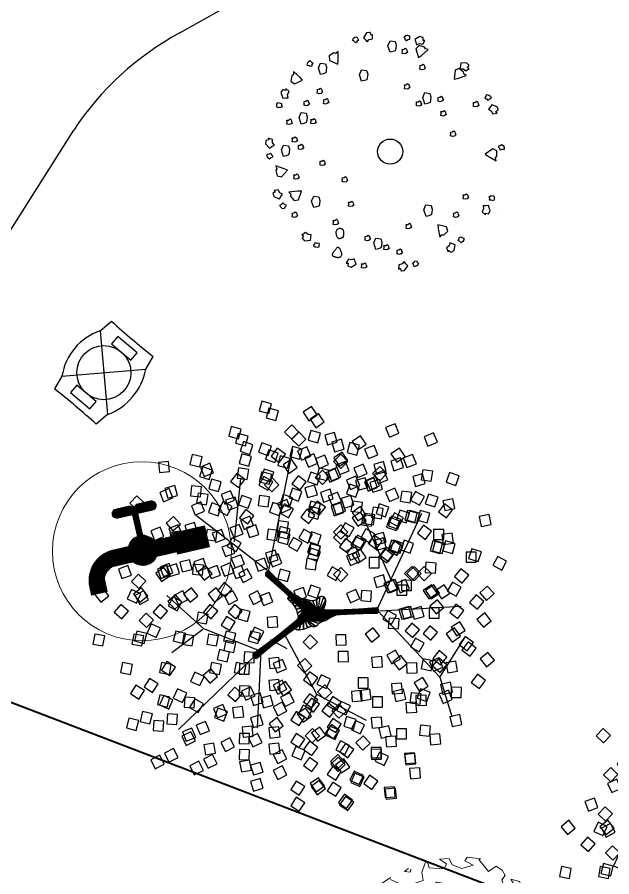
# Model space of a CAD drawing. Extents: x 2080 to 102394, y 2071 to 93424.
# Drawn here: x 76766 to 77126, y 81573 to 82092 of the extents above; entities that cross this region are included whole.
import ezdxf

# ---------------------------------------------------------------- set-up
doc = ezdxf.new("R2010")
doc.units = 0
doc.header["$LTSCALE"] = 20
doc.header["$MEASUREMENT"] = 0
doc.linetypes.add('ACAD_ISO07W100', pattern=[3, 0, -3])
for name, color, linetype in [('ELEC', 11, 'Continuous'), ('proposed tree', 3, 'Continuous'), ('road', 2, 'Continuous')]:
    doc.layers.add(name, color=color, linetype=linetype)
for name, color, linetype, lineweight in [('fence', 13, 'FENCELINE2', 40), ('Mango tree', 96, 'Continuous', 5), ('sappotta', 114, 'Continuous', 5), ('water tap', 160, 'Continuous', 5)]:
    doc.layers.add(name, color=color, linetype=linetype, lineweight=lineweight)
doc.linetypes.add('FENCELINE2', pattern='A,0.25,-0.1,[132,ltypeshp.shx,S=0.1,R=0,X=-0.1,Y=0],-0.1,1', length=1.45)
pattern_1 = [(90, (-364.8170613, -379.7973528), (-0.0046875, 7e-19), [])]
pattern_2 = [(45, (-364.8170613, -379.7973528), (-0.003314563037, 0.003314563037), [])]

# ---------------------------------------------------------------- blocks, each defined once
blk = doc.blocks.new('water tap')
at = {"layer": 'water tap'}
h = blk.add_hatch(dxfattribs=at)
h.set_pattern_fill('ANSI31', color=256, scale=0.0375, angle=45, style=0)
h.set_pattern_definition(pattern_1)
h.paths.add_polyline_path([(0.1617, -0.1802, 1), (0.1617, -0.1121), (0.0581, -0.1121, -0.451748), (0.0069, -0.1121), (-0.0968, -0.1121, 1), (-0.0968, -0.1802), (0.0134, -0.1802, -0.306585), (0.0516, -0.1802)])
h = blk.add_hatch(dxfattribs=at)
h.set_pattern_fill('ANSI31', color=256, scale=0.0375, style=0)
h.set_pattern_definition(pattern_2)
h.paths.add_polyline_path([(0.0512, -0.18, 0.299769), (0.0137, -0.18), (0.0137, -0.3406, -0.087123), (0.0512, -0.3424)])
h = blk.add_hatch(dxfattribs=at)
h.set_pattern_fill('ANSI31', color=256, scale=0.0375, style=0)
h.set_pattern_definition(pattern_2)
h.paths.add_polyline_path([(-0.0658, -0.5129), (-0.0596, -0.5129, 0.503792), (0.1148, -0.5129), (0.2656, -0.5129), (0.2656, -0.3971), (0.1233, -0.3971, 0.598941), (-0.0681, -0.3971), (-0.1816, -0.3971, 0.414214), (-0.4066, -0.6221), (-0.4066, -0.6797), (-0.2908, -0.6797), (-0.2908, -0.5879, -0.245775), (-0.2158, -0.5129)])
h = blk.add_hatch(dxfattribs=at)
h.set_pattern_fill('ANSI31', color=256, scale=0.0375, angle=45, style=0)
h.set_pattern_definition(pattern_1)
h.paths.add_polyline_path([(0.5035, -0.5306), (0.5035, -0.3756), (0.2656, -0.3756), (0.2656, -0.5306)])
at = {"layer": 'water tap', "lineweight": 5}
for p, q in [((-0.0968, -0.1121), (0.0069, -0.1121)), ((0.0069, -0.1121), (-0.0968, -0.1121)), ((0.0581, -0.1121), (0.1617, -0.1121)), ((0.1617, -0.1121), (0.0581, -0.1121)), ((-0.0968, -0.1802), (0.0137, -0.1802)), ((0.0137, -0.1802), (0.0137, -0.3406)), ((0.0512, -0.1802), (0.1617, -0.1802)), ((0.0512, -0.1802), (0.0512, -0.3424)), ((-0.0681, -0.3971), (-0.1816, -0.3971)), ((0.1233, -0.3971), (0.2656, -0.3971)), ((0.2656, -0.3756), (0.5035, -0.3756)), ((0.2656, -0.3756), (0.2656, -0.5306)), ((0.5035, -0.3756), (0.5035, -0.5306)), ((-0.0658, -0.5129), (-0.2158, -0.5129)), ((-0.0596, -0.5129), (-0.0658, -0.5129)), ((0.1148, -0.5129), (0.2656, -0.5129)), ((0.2656, -0.5306), (0.5035, -0.5306)), ((-0.4066, -0.6797), (-0.4066, -0.6221)), ((-0.2908, -0.6797), (-0.2908, -0.5879)), ((-0.4066, -0.6797), (-0.2908, -0.6797))]:
    blk.add_line(p, q, dxfattribs=at)
at = {"layer": 'water tap', "linetype": 'ACAD_ISO07W100', "lineweight": 5, "ltscale": 0.005}
for p, q in [((-0.3734, -0.6797), (-0.4348, -0.7975)), ((-0.3626, -0.6797), (-0.3972, -0.7975)), ((-0.3487, -0.6797), (-0.3487, -0.7929)), ((-0.3348, -0.6797), (-0.3002, -0.7975)), ((-0.324, -0.6797), (-0.2626, -0.7975))]:
    blk.add_line(p, q, dxfattribs=at)
at = {"layer": 'water tap', "color": 80, "lineweight": 5}
blk.add_circle((0.0195, -0.4523), 0.648, dxfattribs=at)
at = {"layer": 'water tap', "lineweight": 5}
for centre, radius, start, end in [((-0.0968, -0.1462), 0.0341, 90, 270), ((0.0325, -0.0895), 0.0341, 221.37808, 318.62192), ((0.1617, -0.1462), 0.0341, 270, 90), ((0.0325, -0.2085), 0.0341, 55.91052, 124.08948), ((0.0276, -0.4483), 0.1085, 28.16175, 151.83825), ((-0.1816, -0.6221), 0.225, 90, 180), ((-0.1816, -0.6221), 0.1144, 107.38359, 162.61641), ((0.0276, -0.4483), 0.1085, 216.5228, 323.4772)]:
    blk.add_arc(centre, radius, start, end, dxfattribs=at)
blk = doc.blocks.new('NEEM')
at = {"layer": 'sappotta', "linetype": 'Continuous'}
for p, q in [((-0.2131, 1.0923), (-0.2421, 1.0068)), ((-0.1911, 1.0989), (-0.2131, 1.0923)), ((-0.177, 1.0484), (-0.1911, 1.0989)), ((0.0031, 1.1323), (-0.083, 1.1274)), ((-0.083, 1.1274), (-0.0227, 1.0834)), ((-0.0227, 1.0834), (-0.0431, 1.0394)), ((0.0298, 1.0769), (0.0031, 1.1323)), ((0.1144, 1.0427), (0.0298, 1.0769)), ((0.2162, 1.072), (0.1144, 1.0427)), ((0.1622, 1.1437), (0.1418, 1.1119)), ((0.1418, 1.1119), (0.2162, 1.072)), ((0.2828, 1.1298), (0.1622, 1.1437)), ((0.2671, 1.1233), (0.2828, 1.1298)), ((0.3509, 1.0158), (0.2671, 1.1233)), ((-0.3588, 1.0435), (-0.3956, 1.0158)), ((-0.3956, 1.0158), (-0.3455, 1.0109)), ((-0.3455, 1.0109), (-0.34, 1.0386)), ((-0.2421, 1.0068), (-0.2303, 0.9351)), ((-0.0431, 1.0394), (-0.177, 1.0484)), ((0.4207, 1.063), (0.3509, 1.0158)), ((0.4731, 1.0296), (0.4207, 1.063)), ((0.5006, 0.9816), (0.4731, 1.0296)), ((-0.517, 0.9628), (-0.6142, 0.9009)), ((-0.5209, 0.9449), (-0.5209, 0.9449)), ((-0.4489, 0.9131), (-0.5209, 0.9449)), ((-0.2303, 0.9351), (-0.3196, 0.9058)), ((-0.1081, 0.9221), (-0.177, 0.8716)), ((-0.0274, 0.9083), (-0.1081, 0.9221)), ((0.4716, 0.9417), (0.5006, 0.9816)), ((0.4825, 0.9083), (0.4716, 0.9417)), ((0.5515, 0.9498), (0.5813, 0.9001)), ((0.6267, 0.9278), (0.5515, 0.9498)), ((0.6541, 0.87), (0.6267, 0.9278)), ((-0.6142, 0.9009), (-0.5891, 0.87)), ((-0.5891, 0.87), (-0.4935, 0.8838)), ((-0.4935, 0.8838), (-0.4489, 0.9131)), ((-0.4152, 0.8838), (-0.459, 0.839)), ((-0.3196, 0.9058), (-0.4152, 0.8838)), ((-0.177, 0.8716), (-0.1394, 0.8089)), ((-0.0345, 0.839), (-0.0274, 0.9083)), ((0.5813, 0.9001), (0.4825, 0.9083)), ((0.6157, 0.8064), (0.6541, 0.87)), ((0.7152, 0.8602), (0.6604, 0.7877)), ((0.7622, 0.8439), (0.7152, 0.8602)), ((0.7826, 0.7787), (0.7622, 0.8439)), ((-0.7489, 0.7739), (-0.7826, 0.7567)), ((-0.7168, 0.7893), (-0.7489, 0.7739)), ((-0.6886, 0.7722), (-0.7168, 0.7893)), ((-0.6384, 0.7576), (-0.6886, 0.7722)), ((-0.5335, 0.7763), (-0.5617, 0.6989)), ((-0.452, 0.7502), (-0.5335, 0.7763)), ((-0.459, 0.839), (-0.3032, 0.8374)), ((-0.3032, 0.8374), (-0.3611, 0.7616)), ((-0.1394, 0.8089), (-0.0674, 0.7796)), ((-0.0674, 0.7796), (-0.0345, 0.839)), ((0.6604, 0.7877), (0.6157, 0.8064)), ((0.7755, 0.7038), (0.7826, 0.7787)), ((-0.8178, 0.6924), (-0.8499, 0.6378)), ((-0.7826, 0.7567), (-0.8304, 0.7291)), ((-0.8304, 0.7291), (-0.8264, 0.7144)), ((-0.8264, 0.7144), (-0.8178, 0.6924)), ((-0.5985, 0.672), (-0.6384, 0.7576)), ((-0.5617, 0.6989), (-0.5985, 0.672)), ((-0.3611, 0.7616), (-0.452, 0.7502)), ((0.8883, 0.7225), (0.7755, 0.7038)), ((0.9236, 0.6785), (0.8883, 0.7225)), ((-0.8922, 0.6126), (-0.9228, 0.5938)), ((-0.8499, 0.6378), (-0.8922, 0.6126)), ((0.9126, 0.5906), (0.9236, 0.6785)), ((-0.9228, 0.5938), (-0.8946, 0.5547)), ((-0.8946, 0.5547), (-0.868, 0.5401)), ((-0.868, 0.5401), (-0.8178, 0.5173)), ((0.9643, 0.5409), (0.9126, 0.5906)), ((0.9338, 0.5002), (0.9643, 0.5409)), ((-0.8178, 0.5173), (-0.752, 0.4399)), ((0.8037, 0.4146), (0.8398, 0.4749)), ((0.8398, 0.4749), (0.9338, 0.5002)), ((0.9424, 0.4708), (0.9165, 0.4374)), ((1.0137, 0.4391), (0.9424, 0.4708)), ((-0.8695, 0.3894), (-0.9079, 0.3723)), ((-0.846, 0.3861), (-0.8695, 0.3894)), ((-0.821, 0.3674), (-0.846, 0.3861)), ((-0.7348, 0.3943), (-0.7567, 0.3609)), ((-0.752, 0.4399), (-0.7348, 0.3943)), ((0.8601, 0.3666), (0.8037, 0.4146)), ((0.9165, 0.4374), (0.904, 0.404)), ((0.904, 0.404), (0.933, 0.378)), ((0.9298, 0.3315), (1.0176, 0.3886)), ((1.0176, 0.3886), (1.0137, 0.4391)), ((-0.9604, 0.3657), (-0.9941, 0.3095)), ((-0.9941, 0.3095), (-0.9612, 0.2745)), ((-0.9345, 0.3454), (-0.9604, 0.3657)), ((-0.9079, 0.3723), (-0.9345, 0.3454)), ((-0.7881, 0.3592), (-0.821, 0.3674)), ((-0.7567, 0.3609), (-0.7881, 0.3592)), ((0.8288, 0.259), (0.8875, 0.3258)), ((0.933, 0.378), (0.8601, 0.3666)), ((0.8875, 0.3258), (0.9298, 0.3315)), ((-0.9612, 0.2745), (-0.9776, 0.2289)), ((0.8382, 0.2623), (0.8288, 0.259)), ((0.9306, 0.2281), (0.8382, 0.2623)), ((1.0254, 0.259), (0.962, 0.2175)), ((0.9964, 0.1597), (1.0254, 0.259)), ((-1.0231, 0.2077), (-1.0622, 0.1825)), ((-1.0622, 0.1825), (-1.0199, 0.1621)), ((-1.0199, 0.1621), (-1.0489, 0.0839)), ((-0.9776, 0.2289), (-1.0231, 0.2077)), ((0.962, 0.2175), (0.9306, 0.2281)), ((1.0458, 0.1287), (0.9964, 0.1597)), ((-1.0489, 0.0839), (-1.0168, 0.0595)), ((1.1092, 0.1491), (1.0458, 0.1287)), ((1.074, 0.0489), (1.1374, 0.114)), ((1.1374, 0.114), (1.1092, 0.1491)), ((-1.0168, 0.0595), (-0.991, -0.0024)), ((0.0196, 0.0407), (-0.0094, 0.0244)), ((-0.0094, 0.0244), (0, 0)), ((0, 0), (0.0141, 0.0114)), ((0.0141, 0.0114), (0.0274, 0.031)), ((1.0286, 0.0106), (1.074, 0.0489)), ((1.074, -0.0472), (1.0286, 0.0106)), ((-1.0481, -0.0619), (-1.0975, -0.0774)), ((-0.991, -0.0024), (-1.0481, -0.0619)), ((1.1288, -0.0472), (1.074, -0.0472)), ((1.0998, -0.1287), (1.1288, -0.0472)), ((-1.0975, -0.0774), (-1.0983, -0.1401)), ((-1.0983, -0.1401), (-1.0442, -0.1727)), ((1.0074, -0.1662), (1.0458, -0.114)), ((1.0458, -0.114), (1.0998, -0.1287)), ((-1.0442, -0.1727), (-1.0066, -0.1849)), ((-1.0066, -0.1849), (-0.9917, -0.2436)), ((-0.9917, -0.2436), (-0.9369, -0.1979)), ((-0.9369, -0.1979), (-0.9298, -0.2134)), ((-0.9298, -0.2134), (-0.9024, -0.3177)), ((1.016, -0.2338), (1.0074, -0.1662)), ((1.11, -0.2427), (1.016, -0.2338)), ((1.0834, -0.3063), (1.1367, -0.2729)), ((1.1367, -0.2729), (1.11, -0.2427)), ((-1.0246, -0.325), (-1.0521, -0.378)), ((-1.0521, -0.378), (-0.9816, -0.4708)), ((-0.9526, -0.3364), (-1.0246, -0.325)), ((-0.9024, -0.3177), (-0.9526, -0.3364)), ((-0.8484, -0.4114), (-0.8374, -0.3552)), ((-0.8374, -0.3552), (-0.8029, -0.3828)), ((0.9917, -0.4105), (1.0043, -0.3495)), ((1.0043, -0.3495), (1.045, -0.3112)), ((1.045, -0.3112), (1.0834, -0.3063)), ((-0.9103, -0.5156), (-0.8883, -0.4456)), ((-0.8883, -0.4456), (-0.8484, -0.4114)), ((-0.8029, -0.4521), (-0.8531, -0.5759)), ((-0.8029, -0.3828), (-0.8029, -0.4521)), ((1.0662, -0.4431), (0.9917, -0.4105)), ((1.0615, -0.4839), (1.0662, -0.4431)), ((-0.9816, -0.4708), (-0.9103, -0.5156)), ((0.9432, -0.5653), (1.0317, -0.5026)), ((1.0317, -0.5026), (1.0615, -0.4839)), ((-0.8531, -0.5759), (-0.7967, -0.6191)), ((0.8264, -0.5914), (0.9432, -0.5653)), ((0.8868, -0.7038), (0.8264, -0.5914)), ((-0.7661, -0.668), (-0.8445, -0.7103)), ((-0.7967, -0.6191), (-0.7661, -0.668)), ((-0.8445, -0.7103), (-0.8523, -0.7698)), ((0.7512, -0.7967), (0.7975, -0.747)), ((0.7975, -0.747), (0.8868, -0.7038)), ((-0.8523, -0.7698), (-0.7575, -0.8382)), ((-0.7575, -0.8382), (-0.6753, -0.9123)), ((-0.676, -0.8358), (-0.6486, -0.791)), ((-0.6753, -0.9123), (-0.676, -0.8358)), ((-0.6486, -0.791), (-0.582, -0.8203)), ((-0.582, -0.8203), (-0.5343, -0.8806)), ((0.68, -0.8667), (0.8343, -0.8276)), ((0.8343, -0.8276), (0.7512, -0.7967)), ((-0.5343, -0.8806), (-0.5538, -1.0247)), ((-0.4011, -0.9547), (-0.3016, -0.9074)), ((-0.3016, -0.9074), (-0.2859, -0.9262)), ((0.3267, -0.9319), (0.3909, -0.8789)), ((0.3909, -0.8789), (0.423, -0.8968)), ((0.423, -0.8968), (0.47, -0.8602)), ((0.47, -0.8602), (0.5429, -0.896)), ((0.5429, -0.896), (0.6518, -0.8708)), ((0.6518, -0.8708), (0.68, -0.8667)), ((-0.4857, -1.015), (-0.4128, -0.9881)), ((-0.4128, -0.9881), (-0.4011, -0.9547)), ((-0.2859, -0.9262), (-0.1966, -0.9856)), ((-0.1966, -0.9856), (-0.1575, -0.9685)), ((-0.1575, -0.9685), (-0.0783, -1.0492)), ((-0.0783, -1.0492), (-0.0063, -0.9604)), ((-0.0063, -0.9604), (0.0063, -1.0174)), ((0.2867, -0.9824), (0.3267, -0.9319)), ((0.3235, -1.0459), (0.2867, -0.9824)), ((-0.5538, -1.0247), (-0.4857, -1.015)), ((0.0063, -1.0174), (0.1394, -1.0255)), ((0.1394, -1.0255), (0.2358, -1.1152)), ((0.3141, -1.0964), (0.3235, -1.0459)), ((0.2358, -1.1152), (0.3141, -1.0964))]:
    blk.add_line(p, q, dxfattribs=at)
blk = doc.blocks.new('3DLF-S')
at = {"color": 3}
blk.add_3dface([(0, 0), (-4, -4, -4), (0, -8, -8), (4, -4, -4)], dxfattribs=at)
blk = doc.blocks.new('3DLFS-S')
at = {"color": 92}
for p, rotation in [((-7.25, 0.25, 10.5), 338.5232090204596), ((11.5, -2.25, 8.5), 25.76932762433872), ((-21.75, -8.25, -0.46), 330.9453959009229), ((28, -11.58, 2.5), 29.93151184050779), ((-11.25, -21.75), 349.3803447238449), ((11, -25.71, 1), 29.93151184050779)]:
    blk.add_blockref('3DLF-S', p, dxfattribs=dict(at, rotation=rotation))
blk.add_blockref('3DLF-S', (-1.75, -11.41, 4.75), dxfattribs=at)
blk = doc.blocks.new('T48')
at = {"color": 10, "extrusion": (6.99446e-33, -1, -1.83772e-16)}
for p, q in [((-0.0984, 0.0995, 0.6032), (-0.0413, 0.3873, 0.7588)), ((-0.1789, 0.1693, 0.6646), (-0.164, 0.3196, 0.8033)), ((-0.0984, 0.0995, 0.5958), (-0.2688, 0.2307, 0.725)), ((0.1651, 0.0063, 0.4593), (0.3567, 0.0169, 0.5895))]:
    blk.add_line(p, q, dxfattribs=at)
at = {"color": 10}
for p, q in [((0.1916, 0.0783, 0.5027), (0.1238, 0.2318, 0.5027)), ((0.1566, 0.0063, 0.4614), (0.2635, 0.2371, 0.6022)), ((-0.2519, -0.036, 0.508), (-0.3387, 0.0423, 0.5387)), ((0.1598, 0.0063, 0.4614), (0.3059, -0.1503, 0.6022)), ((-0.254, -0.0381, 0.5122), (-0.3271, -0.0931, 0.6011)), ((-0.12, -0.0885, 0.417), (-0.2519, -0.036, 0.508)), ((-0.0624, -0.0466, 0.3387), (0.0148, -0.1905, 0.3598)), ((0.3059, -0.1503, 0.6022), (0.3641, -0.0582, 0.653)), ((-0.1168, -0.0885, 0.417), (-0.1253, -0.2699, 0.5122)), ((-0.3111, -0.2741, 0.6445), (-0.1333, -0.1027, 0.4233)), ((0.3059, -0.1503, 0.6022), (0.3344, -0.2434, 0.6382)), ((0.0148, -0.1905, 0.3598), (0.0011, -0.2275, 0.4117)), ((0.0148, -0.1905, 0.3598), (0.1323, -0.2519, 0.3598))]:
    blk.add_line(p, q, dxfattribs=at)
at = {"color": 10, "extrusion": (1, 0, 0)}
blk.add_line((-0.0544, -0.0836, 0.4307), (-0.0929, -0.0624, 0.6985), dxfattribs=at)
at = {"color": 10}
blk.add_lwpolyline([(0.0317, 0.0392, -0.117832), (0.0349, 0.0351, -0.109862), (0.036, 0.0296, -0.036437), (0.0354, 0.0234, -0.034184), (0.0339, 0.0169, -0.070317), (0.0317, 0.0123, 0.121404), (0.0307, 0.0095, 0.105675), (0.0309, 0.0078, 0.10563), (0.0317, 0.0063, 0.11787), (0.034, 0.0048, 0.050289), (0.0402, 0.0032, 0.018663), (0.0459, 0.0025, 0.01497), (0.0529, 0.0021, 0.087147), (0.0578, 0.0029, -0.118281), (0.0614, 0.0032, -0.325615), (0.0642, 0.0004, -0.326103), (0.0624, -0.0032, -0.032273), (0.0591, -0.0046, 0.027106), (0.055, -0.0063, 0.002318), (0.0467, -0.0105, 0.008478), (0.0444, -0.0116, 0.036344), (0.042, -0.0132, -0.022039), (0.0381, -0.0159, -0.092744), (0.0318, -0.0183, 0.069203), (0.0233, -0.0212, 0.147866), (0.0177, -0.0264, -0.172152), (0.0127, -0.0307, -0.132721), (0.0065, -0.0313, 0.108842), (-0.0011, -0.0317, 0.053805), (-0.0066, -0.0339, -0.040641), (-0.0138, -0.037, -0.081395), (-0.0294, -0.0396, -0.221332), (-0.0349, -0.037, -0.079922), (-0.0366, -0.0342, -0.108313), (-0.037, -0.0317, -0.048517), (-0.0366, -0.0289, -0.02389), (-0.0349, -0.0233, -0.137674), (-0.0294, -0.0155, 0.264867), (-0.0275, -0.0106, 0.017693), (-0.028, -0.0077, 0.00755), (-0.0296, -0.0011, 0.004346), (-0.0318, 0.0072, 0.010497), (-0.0328, 0.0106, 0.070056), (-0.0345, 0.0141, 0.023562), (-0.0413, 0.0233, 0.090241), (-0.0474, 0.0285, -0.118501), (-0.0519, 0.0328, -0.08154), (-0.0529, 0.0353, -0.126697), (-0.0529, 0.037, -0.215241), (-0.0518, 0.0384, -0.116434), (-0.0487, 0.0392, -0.22855), (-0.0456, 0.0377, 0.214017), (-0.0423, 0.036, 0.07524), (-0.0392, 0.0363, 0.190759), (-0.0381, 0.037, 0.274563), (-0.038, 0.0385, -0.2385), (-0.0381, 0.0402, -0.087445), (-0.0371, 0.0416, -0.110244), (-0.036, 0.0423, -0.136741), (-0.0342, 0.0425, -0.06456), (-0.0307, 0.0413, -0.144236), (-0.0272, 0.038, 0.201708), (-0.0243, 0.036, 0.026586), (-0.0197, 0.0351, -0.015616), (-0.0116, 0.0339, -0.012911), (-0.0034, 0.0321, 0.016293), (0.0032, 0.0307, 0.100723), (0.0087, 0.0308, 0.063874), (0.0169, 0.0339, 0.158892), (0.0202, 0.0372, -0.171356), (0.0233, 0.0402, -0.140353), (0.0277, 0.0409, -0.14068)], format="xyb", close=True, dxfattribs=at)
blk.add_circle((0, 0, 0.0593), 0.0169, dxfattribs=at)
at = {"color": 10, "extrusion": (0.668965, 4.71754e-17, 0.743294)}
blk.add_circle((0.0067, 0.1929, 0.4486), 0.00635, dxfattribs=at)
at = {"color": 92, "xscale": 0.00423333291, "yscale": 0.00423333291, "zscale": 0.00423333291}
for p, rotation in [((-0.0512, 0.3634, 0.4773), 180), ((-0.0347, 0.3469, 0.5778), 180), ((0.2193, 0.2927, 0.6911), 127.0355451173859), ((-0.1257, 0.2737, 0.7715), 217.0355451173859), ((0.1697, 0.2419, 0.5345), 127.0355451173859), ((-0.2751, 0.2492, 0.5313), 241.10908773184), ((0.0646, 0.2942, 0.7715), 180), ((0.0532, 0.2187, 0.4392), 127.0355451173859), ((0.1019, 0.2041, 0.7334), 127.0355451173859), ((0.1566, 0.2654, 0.6181), 180), ((-0.2217, 0.214, 0.6223), 217.0355451173859), ((-0.0766, 0.2087, 0.5239), 217.0355451173859), ((0.0212, 0.2561, 0.581), 180), ((0.0782, 0.1863, 0.8901), 127.0355451173859), ((0.0824, 0.1895, 0.3736), 127.0355451173859), ((-0.0983, 0.239, 0.6773), 180), ((-0.0313, 0.1487, 0.9155), 217.0355451173859), ((-0.2004, 0.1285, 0.6773), 217.0355451173859), ((-0.056, 0.1294, 0.5408), 217.0355451173859), ((0.3278, 0.115, 0.6159), 116.7371100578059), ((0.0646, 0.127, 0.8805), 180), ((0.0356, 0.06, 0.8699), 217.0355451173859), ((0.0646, 0.1143, 0.3831), 180), ((0.1746, 0.1016, 0.8901), 90), ((0.1799, 0.1016, 0.3736), 90), ((0.2043, 0.1016, 0.7334), 90), ((-0.2706, 0.0643, 0.3937), 241.10908773184), ((0.2753, 0.0475, 0.4286), 105.1767250495332), ((-0.2856, 0.0738, 0.6742), 260.280514680602), ((-0.1363, 0.0536, 0.6773), 274.426310174705), ((0.0646, 0.0265, 0.8699), 180), ((0.1228, -0.0191, 0.6773), 105.1767250495332), ((-0.3807, 0.0017, 0.5165), 274.426310174705), ((-0.2887, 0.0017, 0.8181), 274.426310174705), ((-0.1701, 0.0017, 0.454), 274.426310174705), ((-0.1119, 0.0017, 0.9165), 274.426310174705), ((0.188, -0.0842, 0.6551), 105.1767250495332), ((0.24, -0.0892, 0.7673), 68.14117993214732), ((0.2855, -0.0824, 0.5175), 54.73338241883649), ((-0.0904, -0.066, 0.9165), 311.4618552920909), ((0.0168, -0.0972, 0.8329), 19.52835435071045), ((0.2622, -0.1654, 0.5673), 68.14117993214732), ((-0.2315, -0.1725, 0.8181), 311.4618552920909), ((-0.0451, -0.1141, 0.7705), 342.4928092333245), ((-0.2725, -0.2122, 0.6456), 311.4618552920909), ((-0.1488, -0.2181, 0.453), 294.8881552746311), ((0.0639, -0.1597, 0.9017), 19.52835435071045), ((0.0694, -0.1975, 0.4646), 28.35728449507812), ((-0.305, -0.2279, 0.5165), 311.4618552920909), ((-0.0451, -0.166, 0.9017), 342.4928092333245), ((0.0977, -0.2045, 0.6371), 19.52835435071045), ((-0.0635, -0.1995, 0.4646), 351.3217393776923), ((0.1544, -0.2796, 0.7345), 19.52835435071045), ((-0.0451, -0.2782, 0.6371), 342.4928092333245), ((-0.0451, -0.3163, 0.7345), 342.4928092333245), ((0.0947, -0.3242, 0.635), 19.52835435071045), ((0.0952, -0.3294, 0.508), 20.68147253157148)]:
    blk.add_blockref('3DLFS-S', p, dxfattribs=dict(at, rotation=rotation))
at = {"xscale": 0.00423333291, "yscale": 0.00423333291, "zscale": 0.00423333291}
for p, rotation in [((-0.0783, -0.0074, 0.9843), 319.1446237411043), ((0.0603, -0.0508, 0.9843), 46.3875157474432)]:
    blk.add_blockref('3DLF-S', p, dxfattribs=dict(at, rotation=rotation))
blk.add_blockref('3DLF-S', (0, -0.0508, 0.9843), dxfattribs=at)
at = {"color": 10}
mesh = blk.add_polymesh((2, 36), dxfattribs=dict(at, n_close=True))
for k, corner in enumerate([(-0.0046, 0.0044, 0.2678), (-0.0035, 0.0053, 0.2678), (-0.0022, 0.0061, 0.2678), (-0.0009, 0.0067, 0.2678), (0.0006, 0.007, 0.2678), (0.0021, 0.007, 0.2678), (0.0035, 0.0068, 0.2678), (0.0049, 0.0063, 0.2678), (0.0062, 0.0056, 0.2678), (0.0074, 0.0047, 0.2678), (0.0083, 0.0036, 0.2678), (0.0091, 0.0023, 0.2678), (0.0097, 0.0009, 0.2678), (0.0099, -0.0005, 0.2678), (0.01, -0.002, 0.2678), (0.0098, -0.0034, 0.2678), (0.0093, -0.0048, 0.2678), (0.0086, -0.0061, 0.2678), (0.0077, -0.0073, 0.2678), (0.0066, -0.0083, 0.2678), (0.0053, -0.009, 0.2678), (0.0039, -0.0096, 0.2678), (0.0025, -0.0099, 0.2678), (0.001, -0.0099, 0.2678), (-0.0004, -0.0097, 0.2678), (-0.0018, -0.0092, 0.2678), (-0.0031, -0.0085, 0.2678), (-0.0043, -0.0076, 0.2678), (-0.0053, -0.0065, 0.2678), (-0.006, -0.0052, 0.2678), (-0.0066, -0.0039, 0.2678), (-0.0069, -0.0024, 0.2678), (-0.0069, -0.0009, 0.2678), (-0.0067, 0.0005, 0.2678), (-0.0062, 0.0019, 0.2678), (-0.0055, 0.0032, 0.2678), (-0.0963, 0.0992, 0.5969), (-0.0957, 0.0985, 0.5976), (-0.0954, 0.0978, 0.5983), (-0.0951, 0.0969, 0.599), (-0.0951, 0.096, 0.5996), (-0.0952, 0.095, 0.6001), (-0.0955, 0.094, 0.6006), (-0.0959, 0.0931, 0.6009), (-0.0965, 0.0922, 0.6011), (-0.0972, 0.0913, 0.6011), (-0.098, 0.0906, 0.6011), (-0.0989, 0.0899, 0.6009), (-0.0999, 0.0894, 0.6006), (-0.1008, 0.0891, 0.6001), (-0.1018, 0.0889, 0.5996), (-0.1027, 0.0889, 0.599), (-0.1036, 0.0891, 0.5983), (-0.1043, 0.0894, 0.5976), (-0.105, 0.0899, 0.5969), (-0.1055, 0.0906, 0.5961), (-0.1059, 0.0913, 0.5954), (-0.1061, 0.0922, 0.5948), (-0.1062, 0.0931, 0.5942), (-0.1061, 0.0941, 0.5936), (-0.1058, 0.0951, 0.5932), (-0.1053, 0.096, 0.5929), (-0.1048, 0.0969, 0.5927), (-0.1041, 0.0978, 0.5926), (-0.1032, 0.0985, 0.5927), (-0.1024, 0.0992, 0.5929), (-0.1014, 0.0997, 0.5932), (-0.1004, 0.1, 0.5936), (-0.0995, 0.1002, 0.5942), (-0.0986, 0.1002, 0.5948), (-0.0977, 0.1, 0.5954), (-0.0969, 0.0997, 0.5961)]):
    mesh.set_mesh_vertex(divmod(k, 36), corner)
mesh = blk.add_polymesh((2, 36), dxfattribs=dict(at, n_close=True))
for k, corner in enumerate([(0.0169, 0, 0.0593), (0.0167, 0.0029, 0.0593), (0.0159, 0.0058, 0.0593), (0.0147, 0.0085, 0.0593), (0.013, 0.0109, 0.0593), (0.0109, 0.013, 0.0593), (0.0085, 0.0147, 0.0593), (0.0058, 0.0159, 0.0593), (0.0029, 0.0167, 0.0593), (0, 0.0169, 0.0593), (-0.0029, 0.0167, 0.0593), (-0.0058, 0.0159, 0.0593), (-0.0085, 0.0147, 0.0593), (-0.0109, 0.013, 0.0593), (-0.013, 0.0109, 0.0593), (-0.0147, 0.0085, 0.0593), (-0.0159, 0.0058, 0.0593), (-0.0167, 0.0029, 0.0593), (-0.0169, 0, 0.0593), (-0.0167, -0.0029, 0.0593), (-0.0159, -0.0058, 0.0593), (-0.0147, -0.0085, 0.0593), (-0.013, -0.0109, 0.0593), (-0.0109, -0.013, 0.0593), (-0.0085, -0.0147, 0.0593), (-0.0058, -0.0159, 0.0593), (-0.0029, -0.0167, 0.0593), (0, -0.0169, 0.0593), (0.0029, -0.0167, 0.0593), (0.0058, -0.0159, 0.0593), (0.0085, -0.0147, 0.0593), (0.0109, -0.013, 0.0593), (0.013, -0.0109, 0.0593), (0.0147, -0.0085, 0.0593), (0.0159, -0.0058, 0.0593), (0.0167, -0.0029, 0.0593), (0.0223, 0.0396), (0.015, 0.0329), (0.0052, 0.0305), (-0.0048, 0.0324), (-0.0147, 0.0344), (-0.0247, 0.0361), (-0.0327, 0.0421), (-0.0383, 0.0368), (-0.0474, 0.0389), (-0.0522, 0.0334), (-0.0448, 0.0267), (-0.0381, 0.0191), (-0.0328, 0.0105), (-0.0301, 0.0007), (-0.0278, -0.0091), (-0.0317, -0.0177), (-0.0361, -0.0268), (-0.0354, -0.0365), (-0.0263, -0.0395), (-0.0163, -0.0378), (-0.0068, -0.0341), (0.0028, -0.0311), (0.0128, -0.0306), (0.0199, -0.0236), (0.0288, -0.019), (0.0384, -0.0157), (0.047, -0.0103), (0.0561, -0.0059), (0.0642, -0.0006), (0.0566, 0.0025), (0.0465, 0.0024), (0.0365, 0.004), (0.031, 0.0108), (0.0348, 0.0202), (0.036, 0.0303), (0.0317, 0.0392)]):
    mesh.set_mesh_vertex(divmod(k, 36), corner)
mesh = blk.add_polymesh((2, 36), dxfattribs=dict(at, n_close=True))
for k, corner in enumerate([(-0.0047, -0.0042, 0.2678), (-0.0056, -0.0031, 0.2678), (-0.0063, -0.0017, 0.2678), (-0.0067, -0.0003, 0.2678), (-0.0069, 0.0011, 0.2678), (-0.0068, 0.0026, 0.2678), (-0.0065, 0.004, 0.2678), (-0.0059, 0.0054, 0.2678), (-0.0051, 0.0066, 0.2678), (-0.0041, 0.0077, 0.2678), (-0.0029, 0.0086, 0.2678), (-0.0016, 0.0093, 0.2678), (-0.0002, 0.0097, 0.2678), (0.0013, 0.0099, 0.2678), (0.0028, 0.0098, 0.2678), (0.0042, 0.0095, 0.2678), (0.0056, 0.0089, 0.2678), (0.0068, 0.0081, 0.2678), (0.0079, 0.0071, 0.2678), (0.0088, 0.0059, 0.2678), (0.0094, 0.0046, 0.2678), (0.0099, 0.0032, 0.2678), (0.01, 0.0017, 0.2678), (0.01, 0.0002, 0.2678), (0.0096, -0.0012, 0.2678), (0.009, -0.0026, 0.2678), (0.0082, -0.0038, 0.2678), (0.0072, -0.0049, 0.2678), (0.0061, -0.0058, 0.2678), (0.0047, -0.0064, 0.2678), (0.0033, -0.0069, 0.2678), (0.0019, -0.007, 0.2678), (0.0004, -0.007, 0.2678), (-0.0011, -0.0066, 0.2678), (-0.0024, -0.0061, 0.2678), (-0.0036, -0.0053, 0.2678), (-0.1348, -0.0955, 0.4233), (-0.1341, -0.0951, 0.4241), (-0.1334, -0.0948, 0.4248), (-0.1325, -0.0946, 0.4254), (-0.1316, -0.0946, 0.426), (-0.1306, -0.0948, 0.4266), (-0.1297, -0.0952, 0.427), (-0.1287, -0.0957, 0.4273), (-0.1279, -0.0963, 0.4275), (-0.1271, -0.0971, 0.4276), (-0.1264, -0.098, 0.4275), (-0.1258, -0.0989, 0.4273), (-0.1254, -0.0999, 0.427), (-0.1252, -0.1009, 0.4266), (-0.1251, -0.1019, 0.426), (-0.1251, -0.1028, 0.4254), (-0.1254, -0.1036, 0.4248), (-0.1258, -0.1044, 0.4241), (-0.1263, -0.105, 0.4233), (-0.127, -0.1055, 0.4226), (-0.1278, -0.1058, 0.4219), (-0.1287, -0.1059, 0.4212), (-0.1296, -0.1059, 0.4206), (-0.1305, -0.1057, 0.4201), (-0.1315, -0.1054, 0.4196), (-0.1324, -0.1049, 0.4193), (-0.1333, -0.1042, 0.4191), (-0.1341, -0.1034, 0.4191), (-0.1348, -0.1026, 0.4191), (-0.1353, -0.1016, 0.4193), (-0.1357, -0.1006, 0.4196), (-0.136, -0.0997, 0.4201), (-0.1361, -0.0987, 0.4206), (-0.136, -0.0978, 0.4212), (-0.1358, -0.0969, 0.4219), (-0.1354, -0.0962, 0.4226)]):
    mesh.set_mesh_vertex(divmod(k, 36), corner)
mesh = blk.add_polymesh((2, 36), dxfattribs=dict(at, n_close=True))
for k, corner in enumerate([(0.0169, 0, 0.0593), (0.0167, 0.0029, 0.0593), (0.0159, 0.0058, 0.0593), (0.0147, 0.0085, 0.0593), (0.013, 0.0109, 0.0593), (0.0109, 0.013, 0.0593), (0.0085, 0.0147, 0.0593), (0.0058, 0.0159, 0.0593), (0.0029, 0.0167, 0.0593), (0, 0.0169, 0.0593), (-0.0029, 0.0167, 0.0593), (-0.0058, 0.0159, 0.0593), (-0.0085, 0.0147, 0.0593), (-0.0109, 0.013, 0.0593), (-0.013, 0.0109, 0.0593), (-0.0147, 0.0085, 0.0593), (-0.0159, 0.0058, 0.0593), (-0.0167, 0.0029, 0.0593), (-0.0169, 0, 0.0593), (-0.0167, -0.0029, 0.0593), (-0.0159, -0.0058, 0.0593), (-0.0147, -0.0085, 0.0593), (-0.013, -0.0109, 0.0593), (-0.0109, -0.013, 0.0593), (-0.0085, -0.0147, 0.0593), (-0.0058, -0.0159, 0.0593), (-0.0029, -0.0167, 0.0593), (0, -0.0169, 0.0593), (0.0029, -0.0167, 0.0593), (0.0058, -0.0159, 0.0593), (0.0085, -0.0147, 0.0593), (0.0109, -0.013, 0.0593), (0.013, -0.0109, 0.0593), (0.0147, -0.0085, 0.0593), (0.0159, -0.0058, 0.0593), (0.0167, -0.0029, 0.0593), (0.0116, 0, 0.2773), (0.0115, 0.002, 0.2773), (0.0109, 0.004, 0.2773), (0.0101, 0.0058, 0.2773), (0.0089, 0.0075, 0.2773), (0.0075, 0.0089, 0.2773), (0.0058, 0.0101, 0.2773), (0.004, 0.0109, 0.2773), (0.002, 0.0115, 0.2773), (0, 0.0116, 0.2773), (-0.002, 0.0115, 0.2773), (-0.004, 0.0109, 0.2773), (-0.0058, 0.0101, 0.2773), (-0.0075, 0.0089, 0.2773), (-0.0089, 0.0075, 0.2773), (-0.0101, 0.0058, 0.2773), (-0.0109, 0.004, 0.2773), (-0.0115, 0.002, 0.2773), (-0.0116, 0, 0.2773), (-0.0115, -0.002, 0.2773), (-0.0109, -0.004, 0.2773), (-0.0101, -0.0058, 0.2773), (-0.0089, -0.0075, 0.2773), (-0.0075, -0.0089, 0.2773), (-0.0058, -0.0101, 0.2773), (-0.004, -0.0109, 0.2773), (-0.002, -0.0115, 0.2773), (0, -0.0116, 0.2773), (0.002, -0.0115, 0.2773), (0.004, -0.0109, 0.2773), (0.0058, -0.0101, 0.2773), (0.0075, -0.0089, 0.2773), (0.0089, -0.0075, 0.2773), (0.0101, -0.0058, 0.2773), (0.0109, -0.004, 0.2773), (0.0115, -0.002, 0.2773)]):
    mesh.set_mesh_vertex(divmod(k, 36), corner)
mesh = blk.add_polymesh((2, 36), dxfattribs=dict(at, n_close=True))
for k, corner in enumerate([(0.0095, 0, 0.2741), (0.0094, 0.0015, 0.2741), (0.009, 0.0029, 0.2741), (0.0084, 0.0042, 0.2741), (0.0075, 0.0054, 0.2741), (0.0065, 0.0065, 0.2741), (0.0053, 0.0073, 0.2741), (0.004, 0.008, 0.2741), (0.0025, 0.0083, 0.2741), (0.0011, 0.0085, 0.2741), (-0.0004, 0.0083, 0.2741), (-0.0018, 0.008, 0.2741), (-0.0032, 0.0073, 0.2741), (-0.0044, 0.0065, 0.2741), (-0.0054, 0.0054, 0.2741), (-0.0063, 0.0042, 0.2741), (-0.0069, 0.0029, 0.2741), (-0.0073, 0.0015, 0.2741), (-0.0074, 0, 0.2741), (-0.0073, -0.0015, 0.2741), (-0.0069, -0.0029, 0.2741), (-0.0063, -0.0042, 0.2741), (-0.0054, -0.0054, 0.2741), (-0.0044, -0.0065, 0.2741), (-0.0032, -0.0073, 0.2741), (-0.0018, -0.008, 0.2741), (-0.0004, -0.0083, 0.2741), (0.0011, -0.0085, 0.2741), (0.0025, -0.0083, 0.2741), (0.004, -0.008, 0.2741), (0.0053, -0.0073, 0.2741), (0.0065, -0.0065, 0.2741), (0.0075, -0.0054, 0.2741), (0.0084, -0.0042, 0.2741), (0.009, -0.0029, 0.2741), (0.0094, -0.0015, 0.2741), (0.1567, 0.0131, 0.4625), (0.1559, 0.013, 0.4632), (0.1551, 0.0127, 0.4639), (0.1544, 0.0122, 0.4646), (0.1537, 0.0116, 0.4652), (0.1531, 0.0108, 0.4657), (0.1526, 0.0099, 0.4662), (0.1523, 0.0089, 0.4665), (0.1521, 0.0078, 0.4667), (0.152, 0.0067, 0.4667), (0.1521, 0.0056, 0.4667), (0.1523, 0.0046, 0.4665), (0.1526, 0.0036, 0.4662), (0.1531, 0.0027, 0.4657), (0.1537, 0.0019, 0.4652), (0.1544, 0.0012, 0.4646), (0.1551, 0.0008, 0.4639), (0.1559, 0.0005, 0.4632), (0.1567, 0.0004, 0.4625), (0.1576, 0.0005, 0.4617), (0.1583, 0.0008, 0.461), (0.1591, 0.0012, 0.4604), (0.1598, 0.0019, 0.4597), (0.1604, 0.0027, 0.4592), (0.1608, 0.0036, 0.4588), (0.1612, 0.0046, 0.4585), (0.1614, 0.0056, 0.4583), (0.1615, 0.0067, 0.4582), (0.1614, 0.0078, 0.4583), (0.1612, 0.0089, 0.4585), (0.1608, 0.0099, 0.4588), (0.1604, 0.0108, 0.4592), (0.1598, 0.0116, 0.4597), (0.1591, 0.0122, 0.4604), (0.1583, 0.0127, 0.461), (0.1576, 0.013, 0.4617)]):
    mesh.set_mesh_vertex(divmod(k, 36), corner)
blk = doc.blocks.new('TR4')
for points in [[(-0.1399, 0.4414), (-0.1365, 0.4481), (-0.1306, 0.4528), (-0.1224, 0.4544), (-0.1192, 0.4455), (-0.1158, 0.4406), (-0.1219, 0.4369), (-0.1253, 0.4307), (-0.1311, 0.4324), (-0.1341, 0.4365)], [(-0.0736, 0.4434), (-0.0604, 0.4467), (-0.0595, 0.464), (-0.0659, 0.4608), (-0.0699, 0.4712), (-0.0729, 0.4707), (-0.084, 0.4696), (-0.0966, 0.4503), (-0.0887, 0.4423), (-0.0818, 0.434)], [(0.0666, 0.4545), (0.0725, 0.459), (0.0799, 0.4607), (0.088, 0.4586), (0.087, 0.4493), (0.0879, 0.4433), (0.0808, 0.4426), (0.075, 0.4385), (0.0706, 0.4426), (0.0696, 0.4476)], [(0.1272, 0.4276), (0.1405, 0.4247), (0.1488, 0.44), (0.1416, 0.4399), (0.1425, 0.4509), (0.1396, 0.4518), (0.1291, 0.4556), (0.1094, 0.4437), (0.1131, 0.4331), (0.1157, 0.4227)], [(0.0015, 0.4188), (0.0099, 0.4383), (0.0301, 0.4355), (0.0344, 0.4217), (0.033, 0.4069), (0.0306, 0.3988), (0.0306, 0.3988), (0.0211, 0.3955), (0.0101, 0.3926)], [(0.1467, 0.4126), (0.1254, 0.4189), (0.1132, 0.4057), (0.124, 0.3713), (0.1357, 0.3798), (0.1623, 0.4037), (0.1507, 0.4058)], [(-0.2143, 0.3896), (-0.2332, 0.378), (-0.2315, 0.3601), (-0.1988, 0.345), (-0.1973, 0.3595), (-0.1972, 0.3953), (-0.2065, 0.388)], [(0.0795, 0.3923), (0.0735, 0.3878), (0.0662, 0.3861), (0.0581, 0.3882), (0.0591, 0.3976), (0.0582, 0.4035), (0.0652, 0.4042), (0.071, 0.4083), (0.0754, 0.4042), (0.0764, 0.3992)], [(-0.3202, 0.3401), (-0.32, 0.3475), (-0.3167, 0.3543), (-0.31, 0.3593), (-0.3034, 0.3527), (-0.2982, 0.3497), (-0.302, 0.3438), (-0.3024, 0.3367), (-0.3083, 0.3357), (-0.3128, 0.3381)], [(-0.276, 0.3302), (-0.2676, 0.3496), (-0.2474, 0.3468), (-0.2431, 0.333), (-0.2446, 0.3183), (-0.247, 0.3102), (-0.247, 0.3102), (-0.2565, 0.3068), (-0.2675, 0.304)], [(0.15, 0.3286), (0.144, 0.3241), (0.1367, 0.3224), (0.1286, 0.3245), (0.1296, 0.3339), (0.1287, 0.3398), (0.1357, 0.3405), (0.1416, 0.3446), (0.146, 0.3406), (0.1469, 0.3356)], [(0.3012, 0.3262), (0.3119, 0.3179), (0.326, 0.328), (0.3195, 0.331), (0.3252, 0.3406), (0.3229, 0.3426), (0.3151, 0.3506), (0.2922, 0.3485), (0.2909, 0.3373), (0.2887, 0.3267)], [(-0.3824, 0.2989), (-0.3863, 0.277), (-0.372, 0.2663), (-0.3389, 0.2806), (-0.3486, 0.2914), (-0.3752, 0.3153), (-0.376, 0.3035)], [(-0.1122, 0.3029), (-0.1038, 0.3223), (-0.0836, 0.3195), (-0.0793, 0.3057), (-0.0808, 0.291), (-0.0832, 0.2829), (-0.0832, 0.2829), (-0.0927, 0.2795), (-0.1036, 0.2767)], [(0.3029, 0.3137), (0.286, 0.328), (0.2695, 0.321), (0.2653, 0.2852), (0.2796, 0.2882), (0.3136, 0.2992), (0.3037, 0.3058)], [(-0.3989, 0.2236), (-0.3932, 0.2359), (-0.4062, 0.2474), (-0.4077, 0.2404), (-0.4183, 0.2437), (-0.4198, 0.241), (-0.4258, 0.2317), (-0.4186, 0.2098), (-0.4074, 0.2111), (-0.3967, 0.2113)], [(-0.2595, 0.2331), (-0.2655, 0.2286), (-0.2728, 0.2269), (-0.2809, 0.229), (-0.2799, 0.2384), (-0.2808, 0.2443), (-0.2738, 0.245), (-0.268, 0.2491), (-0.2635, 0.2451), (-0.2626, 0.2401)], [(0.0886, 0.2513), (0.0826, 0.2468), (0.0753, 0.2451), (0.0672, 0.2472), (0.0682, 0.2566), (0.0673, 0.2625), (0.0743, 0.2632), (0.0801, 0.2673), (0.0845, 0.2633), (0.0855, 0.2583)], [(-0.2345, 0.1922), (-0.2404, 0.1877), (-0.2478, 0.186), (-0.2559, 0.1881), (-0.2549, 0.1974), (-0.2558, 0.2034), (-0.2487, 0.2041), (-0.2429, 0.2082), (-0.2385, 0.2041), (-0.2376, 0.1991)], [(0.1403, 0.2119), (0.1487, 0.2314), (0.1689, 0.2286), (0.1732, 0.2148), (0.1718, 0.2), (0.1694, 0.1919), (0.1694, 0.1919), (0.1598, 0.1886), (0.1489, 0.1857)], [(0.2228, 0.2013), (0.2168, 0.1968), (0.2095, 0.1951), (0.2014, 0.1972), (0.2024, 0.2065), (0.2015, 0.2125), (0.2085, 0.2132), (0.2144, 0.2172), (0.2188, 0.2132), (0.2197, 0.2082)], [(0.3972, 0.2235), (0.4045, 0.2217), (0.4104, 0.2169), (0.4138, 0.2093), (0.4058, 0.2043), (0.4018, 0.1999), (0.3968, 0.2049), (0.39, 0.2069), (0.3904, 0.2129), (0.3937, 0.2168)], [(-0.4387, 0.1705), (-0.4418, 0.1773), (-0.4417, 0.1848), (-0.4379, 0.1923), (-0.429, 0.1892), (-0.423, 0.1887), (-0.4239, 0.1817), (-0.4212, 0.1752), (-0.4261, 0.1717), (-0.4312, 0.1719)], [(-0.3119, 0.1854), (-0.3178, 0.1808), (-0.3252, 0.1792), (-0.3332, 0.1813), (-0.3322, 0.1906), (-0.3331, 0.1965), (-0.3261, 0.1973), (-0.3203, 0.2013), (-0.3159, 0.1973), (-0.3149, 0.1923)], [(0.1363, 0.1831), (0.1304, 0.1786), (0.123, 0.1769), (0.1149, 0.179), (0.116, 0.1884), (0.1151, 0.1943), (0.1221, 0.195), (0.1279, 0.1991), (0.1323, 0.195), (0.1333, 0.19)], [(0.3638, 0.1808), (0.3579, 0.1763), (0.3505, 0.1746), (0.3425, 0.1767), (0.3435, 0.1861), (0.3426, 0.192), (0.3496, 0.1927), (0.3554, 0.1968), (0.3598, 0.1928), (0.3608, 0.1878)], [(0.4139, 0.1593), (0.42, 0.1472), (0.4371, 0.1502), (0.4325, 0.1557), (0.4418, 0.1619), (0.4406, 0.1647), (0.4371, 0.1753), (0.4155, 0.1833), (0.4095, 0.1738), (0.4029, 0.1652)], [(-0.3534, 0.1323), (-0.345, 0.1518), (-0.3248, 0.149), (-0.3205, 0.1352), (-0.3219, 0.1204), (-0.3243, 0.1123), (-0.3243, 0.1123), (-0.3338, 0.109), (-0.3448, 0.1061)], [(0.2342, 0.1444), (0.2282, 0.1399), (0.2209, 0.1382), (0.2128, 0.1403), (0.2138, 0.1497), (0.2129, 0.1556), (0.2199, 0.1563), (0.2257, 0.1604), (0.2302, 0.1564), (0.2311, 0.1514)], [(-0.3801, 0.1103), (-0.3861, 0.1058), (-0.3934, 0.1041), (-0.4015, 0.1062), (-0.4005, 0.1156), (-0.4014, 0.1215), (-0.3944, 0.1222), (-0.3885, 0.1263), (-0.3841, 0.1223), (-0.3832, 0.1173)], [(-0.2846, 0.1126), (-0.2905, 0.1081), (-0.2979, 0.1064), (-0.3059, 0.1085), (-0.3049, 0.1179), (-0.3058, 0.1238), (-0.2988, 0.1245), (-0.293, 0.1286), (-0.2886, 0.1245), (-0.2876, 0.1196)], [(0.2728, 0.0626), (0.2669, 0.058), (0.2595, 0.0564), (0.2514, 0.0585), (0.2525, 0.0678), (0.2516, 0.0737), (0.2586, 0.0745), (0.2644, 0.0785), (0.2688, 0.0745), (0.2698, 0.0695)], [(-0.459, 0.0314), (-0.4593, 0.045), (-0.4759, 0.0497), (-0.4742, 0.0427), (-0.4852, 0.0411), (-0.4854, 0.0381), (-0.4868, 0.027), (-0.4709, 0.0104), (-0.4613, 0.0164), (-0.4517, 0.0213)], [(-0.3596, 0.0398), (-0.3656, 0.0353), (-0.3729, 0.0336), (-0.381, 0.0357), (-0.38, 0.0451), (-0.3809, 0.051), (-0.3739, 0.0517), (-0.3681, 0.0558), (-0.3636, 0.0518), (-0.3627, 0.0468)], [(-0.4239, 0.0027), (-0.4155, 0.0222), (-0.3953, 0.0194), (-0.391, 0.0056), (-0.3925, -0.0092), (-0.3948, -0.0173), (-0.3948, -0.0173), (-0.4044, -0.0206), (-0.4153, -0.0235)], [(-0.3346, 0.0103), (-0.3405, 0.0057), (-0.3479, 0.0041), (-0.356, 0.0062), (-0.355, 0.0155), (-0.3559, 0.0214), (-0.3488, 0.0222), (-0.343, 0.0262), (-0.3386, 0.0222), (-0.3377, 0.0172)], [(0.4363, -0.0225), (0.4357, -0.0003), (0.4194, 0.0071), (0.39, -0.0137), (0.4018, -0.0222), (0.4327, -0.0401), (0.431, -0.0284)], [(0.4559, 0.0251), (0.4617, 0.0203), (0.4649, 0.0135), (0.4647, 0.0052), (0.4553, 0.0041), (0.4498, 0.0019), (0.4475, 0.0086), (0.4422, 0.0134), (0.4452, 0.0186), (0.4498, 0.0206)], [(-0.4718, -0.0337), (-0.4776, -0.0289), (-0.4808, -0.0221), (-0.4806, -0.0138), (-0.4712, -0.0127), (-0.4657, -0.0105), (-0.4634, -0.0172), (-0.4581, -0.0219), (-0.4611, -0.0271), (-0.4657, -0.0292)], [(-0.4463, -0.0788), (-0.4411, -0.1004), (-0.4236, -0.1043), (-0.3992, -0.0778), (-0.4125, -0.0719), (-0.4464, -0.0608), (-0.4424, -0.0719)], [(-0.2482, -0.0534), (-0.2541, -0.0579), (-0.2615, -0.0596), (-0.2695, -0.0575), (-0.2685, -0.0481), (-0.2694, -0.0422), (-0.2624, -0.0415), (-0.2566, -0.0374), (-0.2522, -0.0415), (-0.2512, -0.0464)], [(-0.3528, -0.108), (-0.3587, -0.1125), (-0.3661, -0.1142), (-0.3742, -0.1121), (-0.3732, -0.1027), (-0.3741, -0.0968), (-0.367, -0.0961), (-0.3612, -0.092), (-0.3568, -0.096), (-0.3559, -0.101)], [(-0.1594, -0.1193), (-0.1654, -0.1239), (-0.1727, -0.1255), (-0.1808, -0.1234), (-0.1798, -0.1141), (-0.1807, -0.1082), (-0.1737, -0.1074), (-0.1679, -0.1034), (-0.1634, -0.1074), (-0.1625, -0.1124)], [(-0.4298, -0.1679), (-0.4359, -0.1557), (-0.453, -0.1587), (-0.4485, -0.1643), (-0.4577, -0.1704), (-0.4565, -0.1733), (-0.453, -0.1838), (-0.4314, -0.1919), (-0.4254, -0.1823), (-0.4188, -0.1738)], [(-0.3867, -0.1818), (-0.3731, -0.1994), (-0.3555, -0.1959), (-0.344, -0.1617), (-0.3585, -0.1617), (-0.3941, -0.1654), (-0.3858, -0.174)], [(-0.303, -0.2011), (-0.2946, -0.1816), (-0.2744, -0.1844), (-0.2701, -0.1982), (-0.2716, -0.213), (-0.2739, -0.2211), (-0.2739, -0.2211), (-0.2835, -0.2244), (-0.2944, -0.2273)], [(-0.1344, -0.2171), (-0.1403, -0.2217), (-0.1477, -0.2233), (-0.1558, -0.2212), (-0.1548, -0.2119), (-0.1557, -0.2059), (-0.1486, -0.2052), (-0.1428, -0.2012), (-0.1384, -0.2052), (-0.1375, -0.2102)], [(0.3229, -0.1876), (0.317, -0.1921), (0.3096, -0.1937), (0.3015, -0.1916), (0.3025, -0.1823), (0.3016, -0.1764), (0.3087, -0.1757), (0.3145, -0.1716), (0.3189, -0.1756), (0.3198, -0.1806)], [(0.4228, -0.1791), (0.4258, -0.1859), (0.4258, -0.1934), (0.422, -0.2008), (0.4131, -0.1977), (0.4071, -0.1973), (0.408, -0.1903), (0.4053, -0.1837), (0.4102, -0.1803), (0.4153, -0.1805)], [(-0.4131, -0.2321), (-0.4204, -0.2302), (-0.4263, -0.2255), (-0.4297, -0.2179), (-0.4217, -0.2129), (-0.4177, -0.2085), (-0.4127, -0.2135), (-0.4059, -0.2155), (-0.4063, -0.2215), (-0.4096, -0.2253)], [(0.1449, -0.236), (0.1533, -0.2166), (0.1735, -0.2194), (0.1777, -0.2332), (0.1763, -0.248), (0.1739, -0.2561), (0.1739, -0.2561), (0.1644, -0.2594), (0.1534, -0.2622)], [(0.383, -0.2321), (0.3773, -0.2445), (0.3903, -0.2559), (0.3918, -0.2489), (0.4024, -0.2523), (0.4039, -0.2496), (0.4099, -0.2403), (0.4027, -0.2184), (0.3915, -0.2196), (0.3808, -0.2198)], [(-0.3596, -0.2603), (-0.3656, -0.2649), (-0.3729, -0.2665), (-0.381, -0.2644), (-0.38, -0.2551), (-0.3809, -0.2491), (-0.3739, -0.2484), (-0.3681, -0.2444), (-0.3636, -0.2484), (-0.3627, -0.2534)], [(-0.1958, -0.2899), (-0.2018, -0.2944), (-0.2091, -0.2961), (-0.2172, -0.294), (-0.2162, -0.2846), (-0.2171, -0.2787), (-0.2101, -0.278), (-0.2043, -0.2739), (-0.1998, -0.2779), (-0.1989, -0.2829)], [(0.2842, -0.2603), (0.2783, -0.2649), (0.2709, -0.2665), (0.2628, -0.2644), (0.2639, -0.2551), (0.2629, -0.2491), (0.27, -0.2484), (0.2758, -0.2444), (0.2802, -0.2484), (0.2812, -0.2534)], [(0.0954, -0.3058), (0.0894, -0.3103), (0.0821, -0.312), (0.074, -0.3099), (0.075, -0.3005), (0.0741, -0.2946), (0.0811, -0.2939), (0.087, -0.2898), (0.0914, -0.2939), (0.0923, -0.2988)], [(0.2244, -0.3359), (0.2404, -0.3206), (0.2351, -0.3035), (0.1999, -0.2956), (0.2014, -0.3101), (0.2088, -0.345), (0.2164, -0.3359)], [(-0.3171, -0.3347), (-0.3278, -0.3264), (-0.3419, -0.3365), (-0.3354, -0.3395), (-0.3411, -0.3491), (-0.3388, -0.3512), (-0.331, -0.3592), (-0.3081, -0.357), (-0.3068, -0.3458), (-0.3046, -0.3353)], [(-0.1974, -0.3113), (-0.1955, -0.3104), (-0.1935, -0.3098), (-0.1915, -0.3096), (-0.1894, -0.3096), (-0.1873, -0.3099), (-0.1853, -0.3105), (-0.1835, -0.3112), (-0.1818, -0.3122), (-0.1804, -0.3133), (-0.1792, -0.3146), (-0.1783, -0.316), (-0.1775, -0.3175), (-0.1769, -0.3191), (-0.1764, -0.3208), (-0.1761, -0.3225), (-0.1758, -0.3243), (-0.1757, -0.3261), (-0.1757, -0.3279), (-0.1757, -0.3297), (-0.1757, -0.3314), (-0.1759, -0.3331), (-0.1761, -0.3348), (-0.1763, -0.3363), (-0.1765, -0.3378), (-0.1767, -0.3392), (-0.177, -0.3404), (-0.1772, -0.3416), (-0.1775, -0.3427), (-0.1777, -0.3436), (-0.1779, -0.3444), (-0.1781, -0.3451), (-0.1783, -0.3457), (-0.1784, -0.3461), (-0.1786, -0.3465), (-0.1787, -0.3467), (-0.1789, -0.3469), (-0.1791, -0.3471), (-0.1794, -0.3472), (-0.1798, -0.3474), (-0.1803, -0.3476), (-0.181, -0.3478), (-0.1818, -0.3481), (-0.1827, -0.3484), (-0.1837, -0.3487), (-0.1848, -0.3491), (-0.186, -0.3495), (-0.1872, -0.3499), (-0.1885, -0.3503), (-0.1898, -0.3506), (-0.1911, -0.351), (-0.1924, -0.3511), (-0.1937, -0.3512), (-0.195, -0.3509), (-0.1963, -0.3504), (-0.1976, -0.3496), (-0.1988, -0.3484), (-0.2, -0.3467), (-0.2011, -0.3446), (-0.2022, -0.3423), (-0.2031, -0.3396), (-0.2038, -0.3368), (-0.2044, -0.334), (-0.2048, -0.331), (-0.2049, -0.3281), (-0.2048, -0.3253), (-0.2045, -0.3227), (-0.2038, -0.3202), (-0.203, -0.3179), (-0.2019, -0.3158), (-0.2006, -0.314), (-0.1991, -0.3125)], [(-0.0684, -0.3536), (-0.0744, -0.3581), (-0.0817, -0.3597), (-0.0898, -0.3576), (-0.0888, -0.3483), (-0.0897, -0.3424), (-0.0827, -0.3417), (-0.0769, -0.3376), (-0.0724, -0.3416), (-0.0715, -0.3466)], [(-0.2742, -0.3853), (-0.2815, -0.3868), (-0.2889, -0.3851), (-0.2952, -0.3797), (-0.2902, -0.3717), (-0.2885, -0.366), (-0.2818, -0.3684), (-0.2749, -0.3673), (-0.2726, -0.3728), (-0.2739, -0.3777)], [(-0.0553, -0.3679), (-0.0469, -0.3485), (-0.0268, -0.3513), (-0.0225, -0.3651), (-0.0239, -0.3798), (-0.0263, -0.3879), (-0.0263, -0.3879), (-0.0358, -0.3913), (-0.0468, -0.3941)], [(0.0066, -0.3899), (0.0007, -0.3945), (-0.0066, -0.3961), (-0.0147, -0.394), (-0.0137, -0.3847), (-0.0146, -0.3788), (-0.0076, -0.378), (-0.0018, -0.374), (0.0026, -0.378), (0.0036, -0.383)], [(0.2454, -0.3792), (0.2349, -0.3878), (0.2417, -0.4038), (0.246, -0.3981), (0.2541, -0.4058), (0.2566, -0.404), (0.2661, -0.3982), (0.2692, -0.3754), (0.2585, -0.3716), (0.2487, -0.3672)], [(0.3043, -0.3486), (0.3041, -0.3561), (0.3008, -0.3629), (0.2941, -0.3679), (0.2875, -0.3613), (0.2823, -0.3583), (0.2861, -0.3523), (0.2865, -0.3453), (0.2924, -0.3443), (0.2969, -0.3467)], [(-0.1896, -0.4241), (-0.1878, -0.4231), (-0.1862, -0.4219), (-0.1848, -0.4204), (-0.1837, -0.4186), (-0.1829, -0.4165), (-0.1825, -0.4142), (-0.1824, -0.4117), (-0.1828, -0.4089), (-0.1835, -0.4059), (-0.1846, -0.4027), (-0.1859, -0.3995), (-0.1875, -0.3964), (-0.1892, -0.3935), (-0.1911, -0.3909), (-0.1929, -0.3888), (-0.1946, -0.3872), (-0.1963, -0.3862), (-0.1979, -0.3858), (-0.1994, -0.3861), (-0.2009, -0.3868), (-0.2024, -0.388), (-0.204, -0.3896), (-0.2057, -0.3916), (-0.2076, -0.394), (-0.2096, -0.3966), (-0.2117, -0.3994), (-0.2138, -0.4023), (-0.2158, -0.4052), (-0.2176, -0.408), (-0.2192, -0.4106), (-0.2204, -0.413), (-0.2212, -0.415), (-0.2216, -0.4165), (-0.2215, -0.4177), (-0.221, -0.4185), (-0.2203, -0.4191), (-0.2193, -0.4196), (-0.2182, -0.4199), (-0.2171, -0.4202), (-0.216, -0.4205), (-0.215, -0.4208), (-0.214, -0.4213), (-0.213, -0.4218), (-0.212, -0.4224), (-0.211, -0.423), (-0.2098, -0.4235), (-0.2084, -0.4241), (-0.2068, -0.4246), (-0.205, -0.425), (-0.2029, -0.4254), (-0.2007, -0.4256), (-0.1984, -0.4257), (-0.1961, -0.4256), (-0.1939, -0.4253), (-0.1917, -0.4249)], [(0.059, -0.4081), (0.053, -0.4127), (0.0457, -0.4143), (0.0376, -0.4122), (0.0386, -0.4029), (0.0377, -0.397), (0.0447, -0.3962), (0.0506, -0.3922), (0.055, -0.3962), (0.0559, -0.4012)], [(-0.1431, -0.4361), (-0.1564, -0.4333), (-0.1647, -0.4485), (-0.1575, -0.4484), (-0.1585, -0.4595), (-0.1555, -0.4604), (-0.1451, -0.4642), (-0.1253, -0.4523), (-0.129, -0.4417), (-0.1316, -0.4312)], [(0.0577, -0.452), (0.0445, -0.4552), (0.0436, -0.4725), (0.05, -0.4693), (0.054, -0.4797), (0.057, -0.4792), (0.0681, -0.4781), (0.0807, -0.4589), (0.0727, -0.4509), (0.0659, -0.4426)], [(0.1239, -0.45), (0.1206, -0.4566), (0.1146, -0.4613), (0.1064, -0.463), (0.1033, -0.4541), (0.0999, -0.4491), (0.1059, -0.4454), (0.1094, -0.4393), (0.1151, -0.441), (0.1182, -0.445)], [(-0.0825, -0.4631), (-0.0884, -0.4676), (-0.0958, -0.4693), (-0.1039, -0.4672), (-0.1029, -0.4578), (-0.1038, -0.4519), (-0.0967, -0.4512), (-0.0909, -0.4471), (-0.0865, -0.4511), (-0.0856, -0.4561)]]:
    blk.add_lwpolyline(points, close=True)
blk.add_lwpolyline([(0.455, -0.255), (0.455, -0.255, 1.511675)], format="xyb")
blk.add_circle((0.0104, -0.0039), 0.0501)
blk = doc.blocks.new('A$C74600891')
at = {"layer": 'ELEC', "linetype": 'Continuous', "ltscale": 0.5}
for p, q in [((27.73, 56.42), (34.48, 62.18)), ((27.73, 56.42), (32.02, 5.75)), ((55.21, 33.23), (59.74, 40.85)), ((4.53, 28.94), (55.21, 33.23)), ((4.53, 28.94), (0, 21.32)), ((32.02, 5.75), (25.27, 0))]:
    blk.add_line(p, q, dxfattribs=at)
for points in [[(50, 43.1), (38.33, 52.95), (34.59, 48.52), (46.26, 38.67)], [(9.74, 19.07), (21.41, 9.22), (25.15, 13.66), (13.48, 23.51)]]:
    blk.add_lwpolyline(points, close=True, dxfattribs=at)
blk.add_circle((29.87, 31.09), 16.36, dxfattribs=at)
for centre, radius, start, end in [((398.53, 467.94), 545.14, 228.1009, 231.5761), ((38.6, 23.72), 34.46, 108.3904, 171.2866), ((19.2, 40.09), 36.66, 290.4655, 349.2115), ((-338.79, -405.76), 545.14, 48.1009, 51.5761)]:
    blk.add_arc(centre, radius, start, end, dxfattribs=at)

msp = doc.modelspace()

# ---------------------------------------------------------------- linework, layer by layer
at = {"layer": 'fence', "linetype": 'Continuous'}
msp.add_line((78340.661, 81073.968), (76607.285, 81737.452), dxfattribs=at)
at = {"layer": 'road', "linetype": 'Continuous', "ltscale": 0.5}
for p, q in [((76864.386, 82083.019), (77612.6, 82505.305)), ((76150.899, 80999.934), (76800.201, 82024.153))]:
    msp.add_line(p, q, dxfattribs=at)
for centre, radius, start, end in [((77490.157, 81372.272), 1111.758, 124.649192, 147.670461), ((76950.344, 81924.869), 180, 118.52499, 146.5248)]:
    msp.add_arc(centre, radius, start, end, dxfattribs=at)

# ---------------------------------------------------------------- block references
at = {"layer": 'ELEC', "ltscale": 0.5}
msp.add_blockref('A$C74600891', (76788.529, 81846.424), dxfattribs=at)
at = {"layer": 'Mango tree', "linetype": 'Continuous', "xscale": 67.98915547148499, "yscale": 67.98915547155775, "zscale": 67.98915547109442}
msp.add_blockref('NEEM', (77027.129, 81506.82), dxfattribs=at)
at = {"layer": 'proposed tree'}
for name, p, xscale, yscale, zscale in [('TR4', (76990.002, 82011.776), 151.5789473684272, 151.5789473684126, 151.578947368421), ('T48', (76943.25, 81731.941), 255.9263233038218, 255.9263233038509, 255.9263233038565), ('T48', (77225.4, 81591.333), 255.9263233038218, 255.9263233038509, 255.9263233038565)]:
    msp.add_blockref(name, p, dxfattribs=dict(at, xscale=xscale, yscale=yscale, zscale=zscale))
at = {"layer": 'water tap', "xscale": 83.5087554438143, "yscale": 83.50875544380688, "zscale": 83.50875544381327, "rotation": 13.01607038379361}
msp.add_blockref('water tap', (76831.311, 81806.03), dxfattribs=at)

doc.saveas('drawing.dxf')
